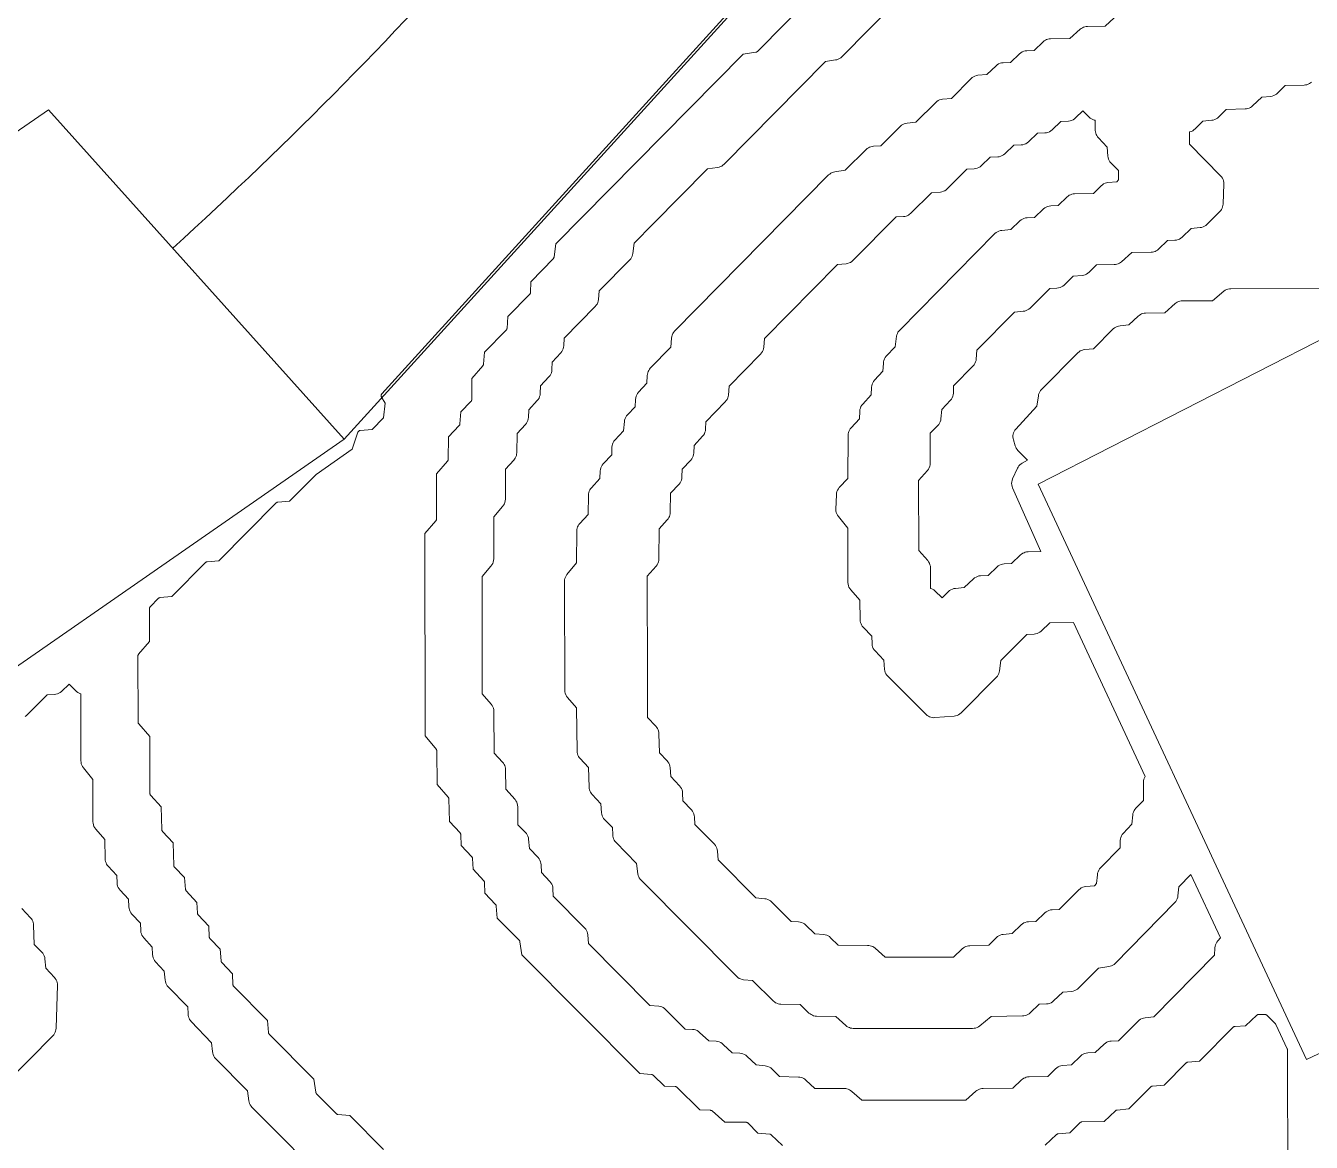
# Model space of a CAD drawing. Header units: inches. Extents: x 36 to 80.3, y 17.3 to 55.9.
# Drawn here: x 59.519 to 62.41, y 33.477 to 35.989 of the extents above; entities that cross this region are included whole.
import ezdxf

# ---------------------------------------------------------------- set-up
doc = ezdxf.new("R2010")
doc.units = ezdxf.units.IN
doc.layers.add('01_ORIGINAL_CAD', color=7, linetype='Continuous', lineweight=20)
doc.layers.add('02_APPROVED_PDF_OUTLINES', color=7, linetype='Continuous', lineweight=15)

msp = doc.modelspace()

# ---------------------------------------------------------------- linework, layer by layer
at = {"layer": '01_ORIGINAL_CAD'}
for points in [[(60.2903, 39.7397, -0.300089), (65.1799, 32.5384)], [(59.8492, 35.4884, 0.057164), (61.253, 37.0882), (59.6813, 38.2893, -0.064319), (58.6323, 37.0141, -0.064319)], [(59.9983, 35.3223), (60.235, 35.0586), (61.8312, 36.8162), (61.9333, 37.4176, -0.214593), (63.5216, 35.6018, 0.212382), (64.1876, 33.5175, -0.642649), (62.1657, 32.1496, 0.132984), (51.6147, 31.858, -0.471407), (50.9129, 32.2446)]]:
    msp.add_lwpolyline(points, format="xyb", dxfattribs=at)
msp.add_lwpolyline([(58.564, 35.1056), (59.0582, 34.2414), (60.235, 35.0586), (59.5701, 35.7993), (58.564, 35.1056)], dxfattribs=at)
msp.add_lwpolyline([(61.7958, 34.9574), (62.7801, 35.4615), (63.4352, 34.1523), (62.3986, 33.6635)], close=True, dxfattribs=at)
at = {"layer": '02_APPROVED_PDF_OUTLINES'}
for points in [[(60.3235, 33.4607), (60.2474, 33.5371), (60.2209, 33.5394), (60.2203, 33.5395), (60.2197, 33.5397), (60.2192, 33.5399), (60.2186, 33.5401), (60.2181, 33.5404), (60.2176, 33.5408), (60.2172, 33.5412), (60.1727, 33.586), (60.1724, 33.5864), (60.172, 33.5869), (60.1718, 33.5873), (60.1715, 33.5878), (60.1713, 33.5883), (60.1712, 33.5889), (60.1711, 33.5894), (60.1669, 33.6186), (60.0663, 33.7201), (60.0659, 33.7206), (60.0656, 33.7211), (60.0653, 33.7216), (60.065, 33.7221), (60.0648, 33.7227), (60.0647, 33.7232), (60.0646, 33.7238), (60.0622, 33.7506), (59.9865, 33.8275), (59.986, 33.8279), (59.9857, 33.8284), (59.9854, 33.829), (59.9851, 33.8296), (59.9849, 33.8302), (59.9848, 33.8308), (59.9847, 33.8314), (59.9837, 33.8556), (59.9597, 33.8812), (59.9593, 33.8817), (59.959, 33.8821), (59.9587, 33.8826), (59.9585, 33.8831), (59.9583, 33.8837), (59.9582, 33.8842), (59.9581, 33.8848), (59.9557, 33.9116), (59.9331, 33.9348), (59.9327, 33.9353), (59.9324, 33.9358), (59.9321, 33.9363), (59.9318, 33.9369), (59.9316, 33.9375), (59.9315, 33.9381), (59.9314, 33.9387), (59.9304, 33.9629), (59.9064, 33.9885), (59.906, 33.989), (59.9057, 33.9895), (59.9054, 33.99), (59.9051, 33.9906), (59.905, 33.9912), (59.9049, 33.9918), (59.9048, 33.9924), (59.9037, 34.0165), (59.8798, 34.0422), (59.8794, 34.0426), (59.8791, 34.0431), (59.8788, 34.0436), (59.8786, 34.0441), (59.8784, 34.0447), (59.8782, 34.0452), (59.8782, 34.0458), (59.8758, 34.0726), (59.8532, 34.0958), (59.8528, 34.0962), (59.8525, 34.0966), (59.8522, 34.0971), (59.852, 34.0976), (59.8518, 34.0982), (59.8516, 34.0987), (59.8515, 34.0993), (59.8515, 34.0998), (59.8503, 34.1508), (59.8264, 34.1764), (59.826, 34.1768), (59.8257, 34.1774), (59.8254, 34.1779), (59.8251, 34.1785), (59.825, 34.1791), (59.8248, 34.1797), (59.8248, 34.1803), (59.8236, 34.2313), (59.7997, 34.2569), (59.7994, 34.2573), (59.799, 34.2578), (59.7988, 34.2582), (59.7985, 34.2588), (59.7983, 34.2593), (59.7982, 34.2598), (59.7981, 34.2604), (59.7981, 34.2609), (59.7976, 34.3896), (59.7727, 34.418), (59.7724, 34.4185), (59.772, 34.419), (59.7718, 34.4196), (59.7715, 34.4202), (59.7714, 34.4208), (59.7713, 34.4214), (59.7713, 34.422), (59.771, 34.5707), (59.771, 34.5713), (59.7711, 34.5719), (59.7712, 34.5725), (59.7715, 34.5731), (59.7717, 34.5736), (59.7721, 34.5742), (59.7724, 34.5746), (59.7972, 34.6031), (59.7973, 34.6781), (59.7973, 34.6787), (59.7974, 34.6792), (59.7976, 34.6798), (59.7978, 34.6804), (59.798, 34.6809), (59.7983, 34.6814), (59.7986, 34.6819), (59.799, 34.6823), (59.8168, 34.7003), (59.8172, 34.7007), (59.8177, 34.7011), (59.8182, 34.7014), (59.8188, 34.7016), (59.8193, 34.7018), (59.8199, 34.702), (59.8205, 34.7021), (59.847, 34.7044), (59.9228, 34.7809), (59.9233, 34.7813), (59.9238, 34.7817), (59.9243, 34.782), (59.9248, 34.7822), (59.9254, 34.7824), (59.926, 34.7826), (59.9266, 34.7827), (59.953, 34.785), (60.0818, 34.9152), (60.0823, 34.9156), (60.0828, 34.916), (60.0833, 34.9163), (60.0838, 34.9166), (60.0844, 34.9168), (60.085, 34.9169), (60.0856, 34.917), (60.1121, 34.9194), (60.1709, 34.9786), (60.1713, 34.979), (60.1717, 34.9793), (60.2527, 35.0358), (60.2659, 35.0741), (60.2661, 35.0747), (60.2664, 35.0752), (60.2667, 35.0757), (60.2671, 35.0761), (60.2675, 35.0765), (60.2679, 35.0769), (60.2684, 35.0772), (60.2689, 35.0775), (60.2694, 35.0778), (60.2699, 35.0779), (60.2705, 35.0781), (60.2711, 35.0782), (60.2976, 35.0805), (60.3233, 35.1063), (60.3271, 35.1396), (60.3188, 35.1534), (60.3185, 35.1539), (60.3183, 35.1545), (60.3181, 35.1551), (60.318, 35.1556), (60.318, 35.1562), (60.318, 35.1568), (60.318, 35.1574), (60.3181, 35.158), (60.3183, 35.1585), (60.3185, 35.1591), (60.3188, 35.1596), (60.3191, 35.1601), (60.3195, 35.1605), (61.6501, 36.625)], [(61.4734, 36.2441), (61.1642, 35.9307), (61.1638, 35.9303), (61.1634, 35.93), (61.1629, 35.9297), (61.1624, 35.9294), (61.1619, 35.9292), (61.1614, 35.9291), (61.1608, 35.929), (61.1319, 35.9248), (60.7108, 35.4979), (60.7068, 35.4686), (60.7067, 35.468), (60.7065, 35.4674), (60.7063, 35.4668), (60.706, 35.4663), (60.7056, 35.4657), (60.7052, 35.4653), (60.6549, 35.4127), (60.6539, 35.3886), (60.6539, 35.388), (60.6537, 35.3874), (60.6535, 35.3868), (60.6533, 35.3862), (60.653, 35.3856), (60.6526, 35.3851), (60.6522, 35.3847), (60.6032, 35.3346), (60.601, 35.3078), (60.6009, 35.3072), (60.6007, 35.3066), (60.6006, 35.3061), (60.6003, 35.3055), (60.6, 35.305), (60.5997, 35.3045), (60.5993, 35.3041), (60.5503, 35.254), (60.548, 35.2272), (60.5479, 35.2266), (60.5478, 35.226), (60.5476, 35.2254), (60.5473, 35.2248), (60.547, 35.2243), (60.5466, 35.2238), (60.5218, 35.1954), (60.5217, 35.1472), (60.5216, 35.1466), (60.5215, 35.146), (60.5214, 35.1455), (60.5212, 35.1449), (60.521, 35.1444), (60.5207, 35.1439), (60.5203, 35.1434), (60.52, 35.143), (60.4975, 35.1198), (60.4952, 35.093), (60.4951, 35.0924), (60.495, 35.0919), (60.4948, 35.0913), (60.4946, 35.0908), (60.4943, 35.0903), (60.494, 35.0898), (60.4936, 35.0894), (60.4698, 35.0638), (60.4688, 35.0128), (60.4688, 35.0122), (60.4687, 35.0117), (60.4685, 35.0111), (60.4683, 35.0105), (60.468, 35.01), (60.4677, 35.0095), (60.4674, 35.009), (60.4426, 34.9806), (60.4425, 34.8787), (60.4425, 34.8781), (60.4424, 34.8775), (60.4423, 34.8769), (60.442, 34.8763), (60.4418, 34.8758), (60.4414, 34.8753), (60.4411, 34.8748), (60.4163, 34.8464), (60.4169, 34.3915), (60.4422, 34.3602), (60.4425, 34.3597), (60.4428, 34.3593), (60.4431, 34.3587), (60.4433, 34.3582), (60.4434, 34.3576), (60.4435, 34.3571), (60.4435, 34.3565), (60.4439, 34.2815), (60.4688, 34.2531), (60.4692, 34.2526), (60.4695, 34.2521), (60.4698, 34.2516), (60.47, 34.251), (60.4701, 34.2504), (60.4702, 34.2498), (60.4703, 34.2492), (60.4715, 34.1983), (60.4954, 34.1727), (60.4958, 34.1722), (60.4961, 34.1717), (60.4964, 34.1712), (60.4966, 34.1706), (60.4968, 34.1701), (60.4969, 34.1695), (60.497, 34.1689), (60.498, 34.1447), (60.522, 34.119), (60.5224, 34.1186), (60.5227, 34.1181), (60.523, 34.1175), (60.5233, 34.117), (60.5234, 34.1164), (60.5236, 34.1158), (60.5236, 34.1152), (60.5247, 34.091), (60.5487, 34.0654), (60.549, 34.0649), (60.5494, 34.0644), (60.5497, 34.0639), (60.5499, 34.0633), (60.5501, 34.0627), (60.5502, 34.0622), (60.5503, 34.0616), (60.5513, 34.0374), (60.5753, 34.0117), (60.5757, 34.0113), (60.576, 34.0108), (60.5763, 34.0103), (60.5765, 34.0098), (60.5767, 34.0093), (60.5768, 34.0087), (60.5769, 34.0082), (60.5792, 33.9813), (60.6284, 33.9314), (60.6289, 33.9309), (60.6292, 33.9304), (60.6295, 33.9298), (60.6298, 33.9292), (60.63, 33.9286), (60.6301, 33.928), (60.6342, 33.8987), (60.8995, 33.6316), (60.926, 33.6293), (60.9265, 33.6292), (60.9271, 33.6291), (60.9277, 33.6289), (60.9282, 33.6287), (60.9287, 33.6284), (60.9291, 33.628), (60.9296, 33.6277), (60.955, 33.6035), (60.9789, 33.6025), (60.9795, 33.6024), (60.9801, 33.6023), (60.9807, 33.6021), (60.9813, 33.6019), (60.9818, 33.6016), (60.9823, 33.6012), (60.9828, 33.6008), (61.0348, 33.5499), (61.0586, 33.5489), (61.0592, 33.5488), (61.0597, 33.5487), (61.0603, 33.5486), (61.0608, 33.5483), (61.0614, 33.5481), (61.0619, 33.5477), (61.0623, 33.5474), (61.0905, 33.5223), (61.138, 33.5221), (61.1386, 33.5221), (61.1392, 33.522), (61.1398, 33.5218), (61.1403, 33.5216), (61.1408, 33.5214), (61.1413, 33.5211), (61.1418, 33.5208), (61.1422, 33.5204), (61.1652, 33.4976), (61.1917, 33.4953), (61.1922, 33.4952), (61.1928, 33.4951), (61.1933, 33.4949), (61.1939, 33.4947), (61.1944, 33.4944), (61.1948, 33.494), (61.1953, 33.4937), (61.2207, 33.4696)], [(61.966, 36.0061), (61.9462, 35.9873), (61.9063, 35.987), (61.9033, 35.9868), (61.9004, 35.9862), (61.8975, 35.9853), (61.8948, 35.9841), (61.8922, 35.9825), (61.8898, 35.9807), (61.8669, 35.9602), (61.8235, 35.9592), (61.8204, 35.959), (61.8174, 35.9583), (61.8145, 35.9573), (61.8118, 35.956), (61.8092, 35.9543), (61.8068, 35.9523), (61.7866, 35.9331), (61.7699, 35.9323), (61.7663, 35.9319), (61.7629, 35.931), (61.7596, 35.9296), (61.7565, 35.9277), (61.7538, 35.9254), (61.7336, 35.9062), (61.7169, 35.9054), (61.7133, 35.905), (61.7099, 35.9041), (61.7066, 35.9027), (61.7035, 35.9008), (61.7007, 35.8986), (61.6801, 35.8789), (61.6601, 35.8771), (61.6567, 35.8765), (61.6533, 35.8755), (61.6502, 35.874), (61.6472, 35.8721), (61.6446, 35.8698), (61.6002, 35.8251), (61.5806, 35.8233), (61.5771, 35.8228), (61.5738, 35.8218), (61.5706, 35.8203), (61.5677, 35.8184), (61.5651, 35.8161), (61.5206, 35.7714), (61.501, 35.7696), (61.4976, 35.769), (61.4943, 35.768), (61.4911, 35.7665), (61.4882, 35.7646), (61.4856, 35.7623), (61.4416, 35.7181), (61.4252, 35.7173), (61.4222, 35.717), (61.4192, 35.7163), (61.4164, 35.7153), (61.4137, 35.7139), (61.4111, 35.7122), (61.4088, 35.7102), (61.3612, 35.6634), (61.3384, 35.6601), (61.3352, 35.6594), (61.3321, 35.6583), (61.3292, 35.6569), (61.3266, 35.655), (61.3241, 35.6529), (60.9779, 35.3014), (60.9756, 35.2988), (60.9738, 35.2959), (60.9723, 35.2927), (60.9713, 35.2894), (60.9708, 35.286), (60.9691, 35.2658), (60.9233, 35.218), (60.9214, 35.2157), (60.9197, 35.2132), (60.9184, 35.2105), (60.9174, 35.2077), (60.9167, 35.2047), (60.9164, 35.2018), (60.9157, 35.1846), (60.8966, 35.164), (60.8944, 35.1613), (60.8926, 35.1583), (60.8913, 35.155), (60.8904, 35.1516), (60.89, 35.1481), (60.8893, 35.1312), (60.8719, 35.1133), (60.8697, 35.1107), (60.8679, 35.1078), (60.8665, 35.1047), (60.8655, 35.1014), (60.865, 35.098), (60.8632, 35.0776), (60.8437, 35.0566), (60.8415, 35.0539), (60.8397, 35.0509), (60.8384, 35.0476), (60.8375, 35.0442), (60.8371, 35.0407), (60.8364, 35.0235), (60.8173, 35.0029), (60.8151, 35.0002), (60.8133, 34.9972), (60.8119, 34.9939), (60.811, 34.9905), (60.8106, 34.987), (60.8099, 34.9698), (60.7909, 34.9492), (60.7889, 34.9469), (60.7873, 34.9443), (60.786, 34.9416), (60.785, 34.9387), (60.7844, 34.9357), (60.7842, 34.9327), (60.7833, 34.889), (60.7645, 34.8687), (60.7625, 34.8663), (60.7609, 34.8637), (60.7596, 34.861), (60.7586, 34.8581), (60.758, 34.8551), (60.7578, 34.852), (60.7569, 34.7806), (60.7358, 34.7542), (60.7339, 34.7515), (60.7324, 34.7484), (60.7312, 34.7452), (60.7306, 34.7419), (60.7303, 34.7385), (60.7311, 34.4941), (60.7314, 34.4905), (60.7321, 34.487), (60.7334, 34.4837), (60.7351, 34.4805), (60.7373, 34.4777), (60.7575, 34.4545), (60.7587, 34.3569), (60.759, 34.3538), (60.7596, 34.3508), (60.7605, 34.3479), (60.7618, 34.3451), (60.7635, 34.3425), (60.7655, 34.3401), (60.7844, 34.3198), (60.7854, 34.2761), (60.7857, 34.2731), (60.7863, 34.2701), (60.7873, 34.2672), (60.7886, 34.2645), (60.7902, 34.2619), (60.7922, 34.2596), (60.8117, 34.2386), (60.8135, 34.2182), (60.8141, 34.2149), (60.8151, 34.2116), (60.8165, 34.2085), (60.8183, 34.2056), (60.8205, 34.203), (60.838, 34.1851), (60.8387, 34.1682), (60.8391, 34.1652), (60.8397, 34.1623), (60.8407, 34.1595), (60.8421, 34.1568), (60.8438, 34.1543), (60.8457, 34.152), (60.8922, 34.1037), (60.8954, 34.0806), (60.8961, 34.0774), (60.8971, 34.0744), (60.8985, 34.0715), (60.9003, 34.0688), (60.9024, 34.0664), (61.1175, 33.85), (61.1201, 33.8477), (61.123, 33.8457), (61.1262, 33.8443), (61.1296, 33.8432), (61.133, 33.8427), (61.1528, 33.8409), (61.2001, 33.7947), (61.2025, 33.7926), (61.2051, 33.7909), (61.2079, 33.7895), (61.2108, 33.7885), (61.2139, 33.7878), (61.217, 33.7876), (61.26, 33.7867), (61.28, 33.7676), (61.2824, 33.7657), (61.285, 33.764), (61.2877, 33.7627), (61.2906, 33.7617), (61.2937, 33.761), (61.2967, 33.7608), (61.3401, 33.7599), (61.3632, 33.7394), (61.3655, 33.7376), (61.3681, 33.736), (61.3709, 33.7348), (61.3738, 33.7339), (61.3767, 33.7333), (61.3798, 33.7331), (61.6481, 33.733), (61.6516, 33.7333), (61.6549, 33.734), (61.6582, 33.7351), (61.6612, 33.7367), (61.664, 33.7387), (61.69, 33.7601), (61.7604, 33.7611), (61.7635, 33.7614), (61.7666, 33.762), (61.7695, 33.763), (61.7723, 33.7643), (61.7749, 33.766), (61.7773, 33.768), (61.7975, 33.7873), (61.8142, 33.788), (61.8178, 33.7885), (61.8212, 33.7894), (61.8245, 33.7908), (61.8276, 33.7926), (61.8303, 33.7949), (61.851, 33.8146), (61.871, 33.8164), (61.8744, 33.817), (61.8778, 33.818), (61.8809, 33.8195), (61.8838, 33.8214), (61.8865, 33.8237), (61.9314, 33.8689), (61.9541, 33.8722), (61.9573, 33.8729), (61.9604, 33.8739), (61.9633, 33.8754), (61.966, 33.8772), (61.9684, 33.8794), (62.1027, 34.016), (62.1049, 34.0186), (62.1068, 34.0215), (62.1082, 34.0247), (62.1092, 34.028), (62.1098, 34.0314), (62.1115, 34.0514), (62.1387, 34.0793), (62.2052, 33.9366), (62.1994, 33.9301), (62.1973, 33.9274), (62.1955, 33.9244), (62.1942, 33.9212), (62.1934, 33.9178), (62.193, 33.9144), (62.1923, 33.8977), (62.0553, 33.7588), (62.0358, 33.757), (62.0323, 33.7564), (62.029, 33.7554), (62.0258, 33.7539), (62.0229, 33.752), (62.0203, 33.7497), (61.9763, 33.7055), (61.96, 33.7047), (61.9564, 33.7043), (61.9529, 33.7034), (61.9497, 33.702), (61.9466, 33.7001), (61.9438, 33.6979), (61.9236, 33.6786), (61.9069, 33.6779), (61.9034, 33.6774), (61.8999, 33.6765), (61.8966, 33.6751), (61.8936, 33.6733), (61.8908, 33.671), (61.8701, 33.6513), (61.8502, 33.6495), (61.8467, 33.6489), (61.8434, 33.6479), (61.8403, 33.6465), (61.8374, 33.6446), (61.8347, 33.6423), (61.8175, 33.6251), (61.7749, 33.6241), (61.7718, 33.6238), (61.7688, 33.6232), (61.7659, 33.6222), (61.7631, 33.6209), (61.7605, 33.6192), (61.7582, 33.6172), (61.7384, 33.5984), (61.672, 33.5981), (61.669, 33.5979), (61.666, 33.5973), (61.6632, 33.5964), (61.6604, 33.5951), (61.6579, 33.5936), (61.6555, 33.5917), (61.6328, 33.5715), (61.3989, 33.5713), (61.3761, 33.5915), (61.3737, 33.5934), (61.3711, 33.5949), (61.3684, 33.5962), (61.3655, 33.5971), (61.3626, 33.5976), (61.3596, 33.5978), (61.2932, 33.598), (61.2733, 33.6169), (61.2709, 33.6188), (61.2684, 33.6205), (61.2656, 33.6218), (61.2627, 33.6228), (61.2597, 33.6235), (61.2566, 33.6237), (61.214, 33.6246), (61.1966, 33.6419), (61.194, 33.6441), (61.1911, 33.646), (61.1879, 33.6474), (61.1846, 33.6485), (61.1812, 33.649), (61.1612, 33.6508), (61.1405, 33.6704), (61.1377, 33.6727), (61.1347, 33.6746), (61.1314, 33.676), (61.1279, 33.6769), (61.1244, 33.6773), (61.1076, 33.678), (61.0873, 33.6972), (61.0846, 33.6995), (61.0815, 33.7014), (61.0782, 33.7028), (61.0748, 33.7037), (61.0712, 33.7041), (61.0545, 33.7048), (61.0342, 33.724), (61.0314, 33.7263), (61.0284, 33.7282), (61.0251, 33.7296), (61.0216, 33.7305), (61.0181, 33.7309), (61.0017, 33.7316), (60.9575, 33.7758), (60.9549, 33.7781), (60.952, 33.78), (60.9488, 33.7815), (60.9455, 33.7825), (60.9421, 33.783), (60.9225, 33.7848), (60.7845, 33.9239), (60.7827, 33.9439), (60.7822, 33.9473), (60.7812, 33.9506), (60.7797, 33.9537), (60.7779, 33.9567), (60.7756, 33.9593), (60.7051, 34.0308), (60.7043, 34.0475), (60.7039, 34.0511), (60.703, 34.0545), (60.7017, 34.0577), (60.6998, 34.0608), (60.6976, 34.0635), (60.6784, 34.084), (60.6777, 34.1012), (60.6773, 34.1047), (60.6764, 34.1081), (60.675, 34.1114), (60.6732, 34.1144), (60.671, 34.1172), (60.6514, 34.1381), (60.6496, 34.1585), (60.6491, 34.1619), (60.6481, 34.1652), (60.6466, 34.1683), (60.6448, 34.1712), (60.6426, 34.1738), (60.6255, 34.1913), (60.6252, 34.2317), (60.6249, 34.2352), (60.6241, 34.2387), (60.6229, 34.242), (60.6212, 34.2451), (60.619, 34.2479), (60.5987, 34.2712), (60.5977, 34.3153), (60.5974, 34.3184), (60.5968, 34.3213), (60.5958, 34.3242), (60.5945, 34.3269), (60.5929, 34.3295), (60.5909, 34.3318), (60.5721, 34.3519), (60.5717, 34.4463), (60.5714, 34.4498), (60.5707, 34.4533), (60.5694, 34.4566), (60.5677, 34.4598), (60.5655, 34.4626), (60.5454, 34.4856), (60.5449, 34.7498), (60.5649, 34.7728), (60.5671, 34.7757), (60.5688, 34.7788), (60.57, 34.7822), (60.5708, 34.7857), (60.5711, 34.7892), (60.5711, 34.884), (60.5912, 34.9071), (60.5933, 34.9099), (60.5951, 34.913), (60.5963, 34.9164), (60.5971, 34.9199), (60.5973, 34.9234), (60.5975, 34.9909), (60.6162, 35.011), (60.6181, 35.0134), (60.6197, 35.016), (60.621, 35.0187), (60.622, 35.0216), (60.6226, 35.0245), (60.6228, 35.0276), (60.6237, 35.0713), (60.6426, 35.0916), (60.6448, 35.0943), (60.6466, 35.0974), (60.6479, 35.1006), (60.6488, 35.1041), (60.6492, 35.1076), (60.6499, 35.1247), (60.669, 35.1453), (60.6712, 35.148), (60.673, 35.1511), (60.6744, 35.1543), (60.6753, 35.1578), (60.6757, 35.1613), (60.6764, 35.1784), (60.6954, 35.199), (60.6977, 35.2017), (60.6995, 35.2048), (60.7008, 35.208), (60.7017, 35.2115), (60.7021, 35.215), (60.7028, 35.2321), (60.7219, 35.2527), (60.7241, 35.2554), (60.7259, 35.2585), (60.7273, 35.2617), (60.7281, 35.2652), (60.7285, 35.2687), (60.7292, 35.2854), (60.7995, 35.357), (60.8017, 35.3597), (60.8036, 35.3626), (60.805, 35.3657), (60.806, 35.369), (60.8065, 35.3724), (60.8082, 35.3924), (60.877, 35.4621), (60.8791, 35.4645), (60.8809, 35.4672), (60.8823, 35.4701), (60.8833, 35.4731), (60.884, 35.4763), (60.8871, 35.4993), (60.93, 35.5427), (61.0521, 35.6665), (61.0747, 35.6698), (61.0779, 35.6705), (61.081, 35.6716), (61.0839, 35.673), (61.0865, 35.6749), (61.089, 35.677), (61.3171, 35.9083), (61.3397, 35.9116), (61.3429, 35.9122), (61.346, 35.9133), (61.3488, 35.9148), (61.3515, 35.9166), (61.3539, 35.9188), (61.5394, 36.1068)], [(62.4945, 35.3972), (62.2291, 35.397), (62.2256, 35.3968), (62.2223, 35.3961), (62.2191, 35.395), (62.216, 35.3934), (62.2132, 35.3914), (62.1873, 35.3701), (62.1199, 35.3698), (62.1169, 35.3696), (62.1139, 35.3691), (62.1111, 35.3682), (62.1083, 35.3669), (62.1057, 35.3654), (62.1034, 35.3635), (62.0804, 35.343), (62.037, 35.3421), (62.034, 35.3418), (62.031, 35.3412), (62.028, 35.3402), (62.0253, 35.3388), (62.0227, 35.3371), (62.0204, 35.3352), (61.9997, 35.3155), (61.9797, 35.3137), (61.9763, 35.3131), (61.9729, 35.3121), (61.9698, 35.3106), (61.9669, 35.3087), (61.9642, 35.3064), (61.9198, 35.2617), (61.9002, 35.2599), (61.8967, 35.2594), (61.8934, 35.2583), (61.8902, 35.2569), (61.8873, 35.2549), (61.8847, 35.2526), (61.8029, 35.1702), (61.8008, 35.1677), (61.799, 35.1651), (61.7976, 35.1622), (61.7965, 35.1591), (61.7959, 35.156), (61.7927, 35.1325), (61.7453, 35.0813), (61.7433, 35.0788), (61.7416, 35.076), (61.7403, 35.0731), (61.7393, 35.07), (61.7388, 35.0668), (61.7387, 35.0635), (61.739, 35.0603), (61.7398, 35.0571), (61.7438, 35.0437), (61.7449, 35.0408), (61.7463, 35.0381), (61.748, 35.0356), (61.75, 35.0333), (61.7718, 35.0113), (61.7596, 35.0046), (61.7569, 35.0029), (61.7545, 35.0008), (61.7523, 34.9985), (61.7504, 34.9959), (61.7489, 34.993), (61.7381, 34.9692), (61.7369, 34.9659), (61.7361, 34.9625), (61.7358, 34.959), (61.7361, 34.9555), (61.7368, 34.9521), (61.738, 34.9488), (61.8012, 34.8056), (61.7727, 34.8051), (61.7696, 34.8048), (61.7666, 34.8042), (61.7637, 34.8032), (61.7609, 34.8018), (61.7583, 34.8002), (61.7559, 34.7982), (61.7357, 34.7789), (61.719, 34.7782), (61.7155, 34.7777), (61.712, 34.7768), (61.7087, 34.7754), (61.7057, 34.7736), (61.7029, 34.7713), (61.6827, 34.752), (61.666, 34.7513), (61.6624, 34.7509), (61.659, 34.7499), (61.6557, 34.7485), (61.6526, 34.7467), (61.6499, 34.7444), (61.6292, 34.7247), (61.6092, 34.7229), (61.6058, 34.7224), (61.6025, 34.7213), (61.5993, 34.7199), (61.5964, 34.718), (61.5938, 34.7157), (61.5798, 34.7018), (61.5632, 34.7175), (61.5605, 34.7197), (61.5576, 34.7215), (61.5544, 34.7229), (61.5535, 34.7232), (61.5532, 34.7691), (61.553, 34.7727), (61.5522, 34.7761), (61.5509, 34.7795), (61.5492, 34.7826), (61.5471, 34.7854), (61.5269, 34.8085), (61.5266, 34.9653), (61.5466, 34.9883), (61.5488, 34.9912), (61.5505, 34.9943), (61.5518, 34.9976), (61.5525, 35.0011), (61.5528, 35.0047), (61.5529, 35.0718), (61.5699, 35.0893), (61.5721, 35.0919), (61.5739, 35.0948), (61.5753, 35.0979), (61.5763, 35.1012), (61.5768, 35.1046), (61.5786, 35.125), (61.5981, 35.146), (61.6003, 35.1487), (61.6021, 35.1518), (61.6034, 35.155), (61.6043, 35.1585), (61.6047, 35.162), (61.6054, 35.1788), (61.6492, 35.2235), (61.6514, 35.2261), (61.6533, 35.229), (61.6547, 35.2322), (61.6557, 35.2355), (61.6562, 35.2389), (61.6579, 35.2588), (61.7424, 35.3444), (61.7619, 35.3462), (61.7653, 35.3468), (61.7687, 35.3478), (61.7718, 35.3493), (61.7748, 35.3512), (61.7774, 35.3535), (61.8214, 35.3977), (61.8377, 35.3985), (61.8413, 35.3989), (61.8447, 35.3998), (61.848, 35.4012), (61.8511, 35.4031), (61.8538, 35.4053), (61.8745, 35.425), (61.8945, 35.4268), (61.8979, 35.4274), (61.9012, 35.4284), (61.9043, 35.4299), (61.9072, 35.4317), (61.9099, 35.434), (61.927, 35.4511), (61.9665, 35.4513), (61.9695, 35.4515), (61.9725, 35.4521), (61.9753, 35.453), (61.9781, 35.4543), (61.9806, 35.4558), (61.983, 35.4577), (62.0059, 35.4781), (62.0493, 35.4791), (62.0524, 35.4794), (62.0554, 35.48), (62.0583, 35.481), (62.0611, 35.4824), (62.0637, 35.484), (62.066, 35.486), (62.0862, 35.5053), (62.1029, 35.506), (62.1065, 35.5064), (62.11, 35.5074), (62.1132, 35.5088), (62.1163, 35.5106), (62.1191, 35.5129), (62.1397, 35.5326), (62.1597, 35.5344), (62.1631, 35.5349), (62.1665, 35.536), (62.1696, 35.5374), (62.1725, 35.5393), (62.1751, 35.5416), (62.2039, 35.5704), (62.206, 35.5727), (62.2077, 35.5753), (62.2091, 35.578), (62.2102, 35.5809), (62.2109, 35.584), (62.2112, 35.5871), (62.213, 35.6327), (62.2129, 35.6361), (62.2123, 35.6395), (62.2113, 35.6428), (62.2099, 35.6458), (62.208, 35.6487), (62.2058, 35.6513), (62.1357, 35.7223), (62.1356, 35.7496), (62.1369, 35.7498), (62.14, 35.7509), (62.143, 35.7523), (62.1457, 35.7541), (62.1482, 35.7563), (62.1661, 35.7742), (62.1858, 35.776), (62.1892, 35.7765), (62.1925, 35.7775), (62.1957, 35.779), (62.1986, 35.7809), (62.2012, 35.7832), (62.2185, 35.8004), (62.2611, 35.8014), (62.2641, 35.8016), (62.2672, 35.8023), (62.2701, 35.8032), (62.2728, 35.8046), (62.2754, 35.8063), (62.2778, 35.8083), (62.2984, 35.8279), (62.3184, 35.8297), (62.3218, 35.8303), (62.3251, 35.8313), (62.3283, 35.8328), (62.3312, 35.8347), (62.3338, 35.8369), (62.3511, 35.8542), (62.3937, 35.8551), (62.3968, 35.8554), (62.3998, 35.856), (62.4027, 35.857), (62.4054, 35.8584), (62.408, 35.8601), (62.4104, 35.862)], [(59.5173, 34.435), (59.5202, 34.4369), (59.5228, 34.4392), (59.5668, 34.4835), (59.5832, 34.4842), (59.5867, 34.4846), (59.5902, 34.4855), (59.5935, 34.4869), (59.5965, 34.4888), (59.5993, 34.4911), (59.6161, 34.5071), (59.6329, 34.4911), (59.6356, 34.4889), (59.6385, 34.4871), (59.6417, 34.4857), (59.6425, 34.4855), (59.6428, 34.3351), (59.643, 34.3318), (59.6437, 34.3285), (59.6448, 34.3253), (59.6464, 34.3223), (59.6483, 34.3195), (59.6694, 34.2933), (59.6699, 34.198), (59.6701, 34.1944), (59.6709, 34.1909), (59.6722, 34.1876), (59.6739, 34.1845), (59.6761, 34.1816), (59.6964, 34.1584), (59.6974, 34.1142), (59.6977, 34.1112), (59.6983, 34.1082), (59.6993, 34.1054), (59.7006, 34.1026), (59.7022, 34.1001), (59.7041, 34.0978), (59.7233, 34.0772), (59.7241, 34.06), (59.7245, 34.0565), (59.7254, 34.0531), (59.7268, 34.0499), (59.7286, 34.0468), (59.7308, 34.0441), (59.75, 34.0235), (59.7507, 34.0064), (59.7511, 34.0029), (59.752, 33.9995), (59.7534, 33.9962), (59.7552, 33.9932), (59.7574, 33.9904), (59.7766, 33.9699), (59.7774, 33.9527), (59.7778, 33.9492), (59.7787, 33.9458), (59.78, 33.9425), (59.7819, 33.9395), (59.7841, 33.9368), (59.8033, 33.9162), (59.804, 33.8991), (59.8044, 33.8956), (59.8053, 33.8921), (59.8067, 33.8889), (59.8085, 33.8859), (59.8107, 33.8831), (59.8303, 33.8621), (59.8321, 33.8417), (59.8327, 33.8383), (59.8337, 33.835), (59.8351, 33.8319), (59.837, 33.829), (59.8392, 33.8264), (59.8832, 33.7817), (59.8839, 33.7649), (59.8842, 33.7619), (59.8849, 33.759), (59.8859, 33.7562), (59.8873, 33.7535), (59.8889, 33.751), (59.8909, 33.7487), (59.9368, 33.7009), (59.9386, 33.6808), (59.9391, 33.6774), (59.9401, 33.6741), (59.9416, 33.6709), (59.9435, 33.668), (59.9457, 33.6654), (60.0172, 33.593), (60.0204, 33.5699), (60.0211, 33.5668), (60.0221, 33.5638), (60.0235, 33.5609), (60.0253, 33.5582), (60.0274, 33.5558), (60.2136, 33.3681)], [(59.4737, 33.6091), (59.5797, 33.7165), (59.5817, 33.7189), (59.5834, 33.7215), (59.5848, 33.7243), (59.5859, 33.7272), (59.5866, 33.7302), (59.5869, 33.7333), (59.5899, 33.8301), (59.5898, 33.8334), (59.5892, 33.8366), (59.5883, 33.8397), (59.587, 33.8427), (59.5852, 33.8454), (59.5832, 33.8479), (59.5636, 33.8689), (59.5618, 33.8893), (59.5613, 33.8927), (59.5603, 33.896), (59.5588, 33.8991), (59.557, 33.902), (59.5548, 33.9046), (59.5375, 33.9222), (59.5365, 33.9656), (59.5363, 33.9686), (59.5357, 33.9716), (59.5347, 33.9745), (59.5334, 33.9772), (59.5318, 33.9798), (59.5298, 33.9821), (59.5102, 34.0031)], [(61.8113, 33.4701), (61.8366, 33.4941), (61.837, 33.4945), (61.8375, 33.4948), (61.838, 33.4951), (61.8385, 33.4954), (61.8391, 33.4956), (61.8396, 33.4957), (61.8402, 33.4958), (61.8667, 33.4982), (61.8895, 33.5209), (61.89, 33.5213), (61.8904, 33.5216), (61.8909, 33.5219), (61.8914, 33.5222), (61.892, 33.5224), (61.8925, 33.5225), (61.8931, 33.5226), (61.8936, 33.5227), (61.9439, 33.5238), (61.9692, 33.5479), (61.9697, 33.5483), (61.9701, 33.5486), (61.9706, 33.5489), (61.9711, 33.5492), (61.9717, 33.5493), (61.9722, 33.5495), (61.9728, 33.5495), (61.9993, 33.5519), (62.0486, 33.6015), (62.0491, 33.6019), (62.0496, 33.6023), (62.0501, 33.6026), (62.0506, 33.6029), (62.0512, 33.6031), (62.0518, 33.6032), (62.0523, 33.6033), (62.0788, 33.6057), (62.1282, 33.6553), (62.1286, 33.6557), (62.1291, 33.656), (62.1296, 33.6563), (62.1301, 33.6566), (62.1307, 33.6568), (62.1313, 33.6569), (62.1319, 33.657), (62.1584, 33.6594), (62.2342, 33.7359), (62.2346, 33.7363), (62.235, 33.7366), (62.2355, 33.7369), (62.236, 33.7371), (62.2365, 33.7373), (62.2371, 33.7375), (62.2376, 33.7376), (62.2382, 33.7376), (62.262, 33.7387), (62.2873, 33.7629), (62.2878, 33.7632), (62.2882, 33.7636), (62.2887, 33.7639), (62.2892, 33.7641), (62.2898, 33.7643), (62.2903, 33.7644), (62.2909, 33.7645), (62.2915, 33.7645), (62.3055, 33.7645), (62.3061, 33.7645), (62.3067, 33.7644), (62.3072, 33.7643), (62.3078, 33.7641), (62.3083, 33.7638), (62.3088, 33.7635), (62.3093, 33.7632), (62.3098, 33.7628), (62.3291, 33.7433), (62.3294, 33.7429), (62.3297, 33.7425), (62.33, 33.7421), (62.3302, 33.7416), (62.3554, 33.6875), (62.3557, 33.6869), (62.3559, 33.6863), (62.356, 33.6856), (62.356, 33.685), (62.3566, 33.3771)]]:
    msp.add_lwpolyline(points, dxfattribs=at)
msp.add_lwpolyline([(61.8962, 35.7969), (61.9103, 35.7829), (61.9127, 35.7808), (61.9155, 35.779), (61.9184, 35.7775), (61.9215, 35.7765), (61.9234, 35.7761), (61.924, 35.753), (61.9243, 35.75), (61.9249, 35.7471), (61.9259, 35.7442), (61.9272, 35.7415), (61.9288, 35.739), (61.9308, 35.7367), (61.9503, 35.7157), (61.9521, 35.6953), (61.9527, 35.6919), (61.9537, 35.6886), (61.9551, 35.6855), (61.9569, 35.6826), (61.9591, 35.68), (61.9762, 35.6626), (61.9762, 35.6417), (61.9721, 35.6375), (61.9525, 35.6357), (61.9491, 35.6352), (61.9458, 35.6342), (61.9427, 35.6327), (61.9398, 35.6308), (61.9371, 35.6285), (61.9199, 35.6113), (61.8773, 35.6103), (61.8742, 35.6101), (61.8712, 35.6094), (61.8683, 35.6085), (61.8655, 35.6071), (61.8629, 35.6054), (61.8606, 35.6034), (61.8404, 35.5842), (61.8237, 35.5834), (61.8201, 35.583), (61.8166, 35.5821), (61.8134, 35.5807), (61.8103, 35.5788), (61.8075, 35.5766), (61.7873, 35.5573), (61.7706, 35.5566), (61.7671, 35.5561), (61.7636, 35.5552), (61.7603, 35.5538), (61.7573, 35.552), (61.7545, 35.5497), (61.7338, 35.53), (61.7139, 35.5282), (61.7104, 35.5276), (61.707, 35.5266), (61.7039, 35.5251), (61.701, 35.5232), (61.6983, 35.5209), (61.4841, 35.3041), (61.482, 35.3017), (61.4802, 35.299), (61.4788, 35.2961), (61.4777, 35.2931), (61.4771, 35.2899), (61.4739, 35.2665), (61.4539, 35.245), (61.4517, 35.2422), (61.4499, 35.2392), (61.4485, 35.2359), (61.4476, 35.2325), (61.4473, 35.229), (61.4465, 35.2118), (61.4275, 35.1913), (61.4253, 35.1885), (61.4234, 35.1855), (61.4221, 35.1822), (61.4212, 35.1788), (61.4208, 35.1753), (61.4201, 35.1581), (61.401, 35.1376), (61.3988, 35.1348), (61.397, 35.1318), (61.3956, 35.1285), (61.3948, 35.1251), (61.3944, 35.1216), (61.3937, 35.1044), (61.3746, 35.0839), (61.3726, 35.0815), (61.371, 35.0789), (61.3697, 35.0761), (61.3687, 35.0732), (61.3681, 35.0702), (61.3679, 35.0671), (61.3671, 34.9699), (61.3483, 34.9497), (61.3461, 34.9469), (61.3442, 34.9438), (61.3429, 34.9405), (61.342, 34.937), (61.3416, 34.9335), (61.3406, 34.9009), (61.3407, 34.8974), (61.3413, 34.8939), (61.3425, 34.8905), (61.3441, 34.8873), (61.3461, 34.8844), (61.3672, 34.8583), (61.3677, 34.7361), (61.368, 34.7325), (61.3687, 34.729), (61.37, 34.7257), (61.3717, 34.7226), (61.3739, 34.7197), (61.3942, 34.6965), (61.3952, 34.6523), (61.3955, 34.6493), (61.3961, 34.6463), (61.3971, 34.6435), (61.3984, 34.6407), (61.4, 34.6382), (61.402, 34.6358), (61.4211, 34.6153), (61.4219, 34.5981), (61.4223, 34.5946), (61.4232, 34.5912), (61.4246, 34.5879), (61.4264, 34.5849), (61.4286, 34.5822), (61.4482, 34.5612), (61.45, 34.5408), (61.4505, 34.5373), (61.4516, 34.534), (61.4531, 34.5308), (61.455, 34.5279), (61.4573, 34.5253), (61.5438, 34.4393), (61.5461, 34.4372), (61.5486, 34.4355), (61.5514, 34.4341), (61.5542, 34.433), (61.5572, 34.4323), (61.5603, 34.432), (61.5633, 34.4321), (61.6063, 34.4354), (61.6099, 34.4359), (61.6133, 34.4369), (61.6165, 34.4385), (61.6195, 34.4404), (61.6222, 34.4428), (61.7017, 34.5233), (61.7038, 34.5258), (61.7056, 34.5284), (61.707, 34.5313), (61.708, 34.5344), (61.7086, 34.5375), (61.7118, 34.5605), (61.7698, 34.6193), (61.7861, 34.6201), (61.7896, 34.6205), (61.7931, 34.6214), (61.7964, 34.6228), (61.7995, 34.6247), (61.8022, 34.6269), (61.822, 34.6457), (61.8748, 34.6458), (62.0361, 34.2996), (62.0346, 34.297), (62.0333, 34.2935), (62.0324, 34.29), (62.0322, 34.2863), (62.032, 34.246), (62.015, 34.2285), (62.0128, 34.2258), (62.011, 34.2229), (62.0096, 34.2198), (62.0086, 34.2165), (62.0081, 34.2132), (62.0063, 34.1928), (61.9868, 34.1718), (61.9846, 34.169), (61.9828, 34.166), (61.9815, 34.1627), (61.9806, 34.1593), (61.9802, 34.1558), (61.9795, 34.139), (61.9357, 34.0943), (61.9335, 34.0917), (61.9316, 34.0887), (61.9302, 34.0856), (61.9292, 34.0823), (61.9287, 34.0789), (61.927, 34.0589), (61.922, 34.0539), (61.9025, 34.0521), (61.899, 34.0516), (61.8957, 34.0506), (61.8925, 34.0491), (61.8896, 34.0472), (61.887, 34.0449), (61.843, 34.0006), (61.8267, 33.9999), (61.8231, 33.9995), (61.8197, 33.9985), (61.8164, 33.9971), (61.8133, 33.9953), (61.8106, 33.993), (61.7903, 33.9738), (61.7736, 33.973), (61.7701, 33.9726), (61.7666, 33.9717), (61.7633, 33.9703), (61.7603, 33.9684), (61.7575, 33.9661), (61.7368, 33.9464), (61.7169, 33.9446), (61.7134, 33.9441), (61.7101, 33.9431), (61.707, 33.9416), (61.7041, 33.9397), (61.7015, 33.9374), (61.6842, 33.9202), (61.6416, 33.9192), (61.6385, 33.919), (61.6355, 33.9183), (61.6326, 33.9173), (61.6298, 33.916), (61.6272, 33.9143), (61.6249, 33.9123), (61.6052, 33.8935), (61.4887, 33.8935), (61.4514, 33.8934), (61.4286, 33.9136), (61.4262, 33.9155), (61.4236, 33.9171), (61.4209, 33.9183), (61.418, 33.9192), (61.415, 33.9198), (61.412, 33.9199), (61.346, 33.9201), (61.3288, 33.9372), (61.3262, 33.9395), (61.3232, 33.9413), (61.3201, 33.9428), (61.3168, 33.9438), (61.3134, 33.9443), (61.2934, 33.9461), (61.2726, 33.9658), (61.2699, 33.9681), (61.2668, 33.9699), (61.2635, 33.9713), (61.2601, 33.9722), (61.2565, 33.9726), (61.2402, 33.9733), (61.196, 34.0175), (61.1934, 34.0198), (61.1904, 34.0217), (61.1873, 34.0232), (61.1839, 34.0242), (61.1805, 34.0248), (61.1609, 34.0265), (61.0761, 34.112), (61.0744, 34.132), (61.0738, 34.1354), (61.0728, 34.1387), (61.0714, 34.1418), (61.0695, 34.1447), (61.0673, 34.1473), (61.0233, 34.192), (61.0226, 34.2088), (61.0221, 34.2123), (61.0213, 34.2157), (61.0199, 34.219), (61.0181, 34.222), (61.0159, 34.2248), (60.9967, 34.2453), (60.9959, 34.2625), (60.9955, 34.266), (60.9946, 34.2694), (60.9932, 34.2727), (60.9914, 34.2757), (60.9892, 34.2784), (60.9696, 34.2994), (60.9678, 34.3198), (60.9673, 34.3232), (60.9663, 34.3265), (60.9649, 34.3296), (60.963, 34.3325), (60.9608, 34.3351), (60.9436, 34.3527), (60.9426, 34.3961), (60.9423, 34.3991), (60.9417, 34.4021), (60.9407, 34.405), (60.9394, 34.4077), (60.9378, 34.4103), (60.9359, 34.4126), (60.9171, 34.4327), (60.9169, 34.5241), (60.9165, 34.7501), (60.9365, 34.7731), (60.9387, 34.776), (60.9404, 34.7791), (60.9417, 34.7824), (60.9424, 34.7859), (60.9427, 34.7895), (60.9428, 34.857), (60.9615, 34.8771), (60.9634, 34.8795), (60.9651, 34.882), (60.9664, 34.8848), (60.9673, 34.8876), (60.9679, 34.8906), (60.9682, 34.8936), (60.969, 34.9373), (60.9879, 34.9576), (60.9901, 34.9604), (60.9919, 34.9634), (60.9933, 34.9667), (60.9942, 34.9701), (60.9945, 34.9736), (60.9952, 34.9908), (61.0143, 35.0113), (61.0165, 35.0141), (61.0184, 35.0171), (61.0197, 35.0204), (61.0206, 35.0238), (61.021, 35.0273), (61.0217, 35.0445), (61.0408, 35.065), (61.043, 35.0678), (61.0448, 35.0708), (61.0462, 35.0741), (61.047, 35.0775), (61.0474, 35.081), (61.0481, 35.0978), (61.0919, 35.1425), (61.0941, 35.1452), (61.096, 35.1481), (61.0974, 35.1512), (61.0984, 35.1545), (61.0989, 35.1579), (61.1006, 35.1779), (61.1713, 35.2499), (61.1735, 35.2526), (61.1754, 35.2555), (61.1768, 35.2586), (61.1778, 35.2619), (61.1784, 35.2653), (61.18, 35.2853), (61.344, 35.4515), (61.3635, 35.4533), (61.367, 35.4538), (61.3703, 35.4549), (61.3735, 35.4563), (61.3764, 35.4583), (61.379, 35.4606), (61.476, 35.5585), (61.4923, 35.5592), (61.4953, 35.5596), (61.4983, 35.5603), (61.5012, 35.5613), (61.5039, 35.5627), (61.5064, 35.5644), (61.5087, 35.5664), (61.5558, 35.6127), (61.5756, 35.6145), (61.579, 35.615), (61.5824, 35.6161), (61.5855, 35.6175), (61.5884, 35.6194), (61.5911, 35.6217), (61.6351, 35.666), (61.6514, 35.6667), (61.6549, 35.6671), (61.6584, 35.6681), (61.6617, 35.6695), (61.6647, 35.6713), (61.6675, 35.6736), (61.6877, 35.6928), (61.7044, 35.6936), (61.708, 35.694), (61.7114, 35.6949), (61.7147, 35.6963), (61.7178, 35.6982), (61.7205, 35.7005), (61.7407, 35.7197), (61.7575, 35.7205), (61.761, 35.7209), (61.7645, 35.7218), (61.7678, 35.7232), (61.7708, 35.7251), (61.7736, 35.7274), (61.7938, 35.7466), (61.8105, 35.7474), (61.814, 35.7478), (61.8175, 35.7487), (61.8208, 35.7501), (61.8238, 35.752), (61.8266, 35.7542), (61.8468, 35.7735), (61.8635, 35.7742), (61.8671, 35.7747), (61.8705, 35.7756), (61.8738, 35.777), (61.8769, 35.7788), (61.8796, 35.7811)], close=True, dxfattribs=at)

doc.saveas('drawing.dxf')
